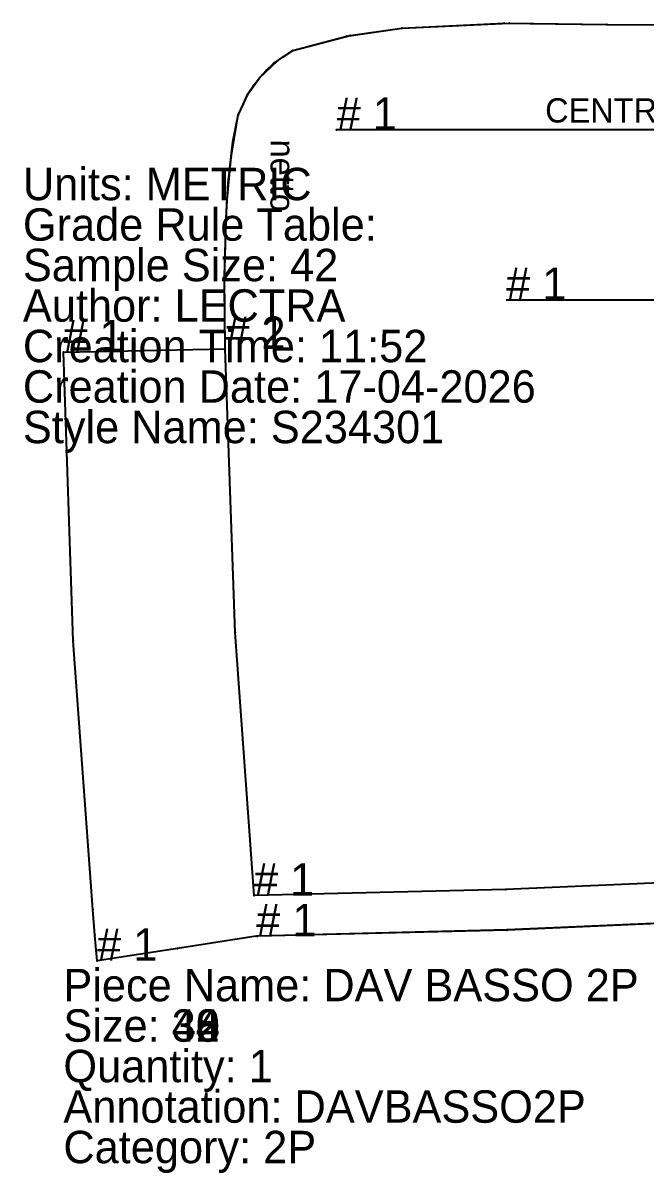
# Model space of a CAD drawing. Extents: x -10 to 11547, y -349 to 304.
# Drawn here: x -10 to 143.7, y -168.2 to 115.8 of the extents above; entities that cross this region are included whole.
import ezdxf

# ---------------------------------------------------------------- set-up
doc = ezdxf.new("R2010")
doc.units = 0

# ---------------------------------------------------------------- blocks, each defined once
blk = doc.blocks.new('DAV_BASSO_2P-S_38')
at = {"layer": '1'}
blk.add_lwpolyline([(-80.1878, -193.085), (-182.8986, -197.5955), (-244.53, -199.0859), (-244.8515, -199.1355), (-264.3398, -202.1375), (-284.1497, -205.1891), (-284.6994, -198.8805), (-285.249, -192.5719), (-290.0444, -126.2076), (-292.4915, -54.9226), (-252.5, -54.1), (-252.73, -35.938), (-252.146, -18.1342), (-251.066, -6.7612), (-249.3, 3.6), (-246.759, 9.0213), (-243.9999, 12.9), (-239.6421, 17.073), (-235.7999, 19.6), (-221.6235, 23.3214), (-208.8999, 25.0999), (-182.3276, 26.38), (-158.3, 25.9999), (-90.9, 25.8998)], dxfattribs=at)
at = {"layer": '14'}
blk.add_lwpolyline([(-82.3, -183.2), (-183.2, -187.6), (-245.3999, -189.1), (-250.1, -124.1), (-252.5, -54.1), (-252.7121, -38.6492), (-252.4, -23.2), (-251.7612, -13.0767), (-250.6, -3), (-249.95, 0.3), (-249.3, 3.6), (-248.1, 6.25), (-246.9, 8.9), (-245.5214, 10.9518), (-244, 12.9), (-242.3632, 14.7114), (-240.6, 16.4), (-238.2, 18), (-235.8, 19.6), (-222.5142, 23.1532), (-208.9, 25.1), (-183.6145, 26.3676), (-158.3, 26), (-90.9, 25.9)], dxfattribs=at)
at = {"layer": '2'}
for p in [(-158.3, 26), (-158.3, 25.9999), (-208.9, 25.1), (-208.8999, 25.0999), (-238.2, 18), (-235.8, 19.6), (-235.7999, 19.6), (-240.6, 16.4), (-244, 12.9), (-243.9999, 12.9), (-246.9, 8.9), (-248.1, 6.25), (-249.3, 3.6), (-249.3, 3.6), (-249.95, 0.3), (-225, 0), (-250.6, -3), (-252.146, -18.1342), (-252.4, -23.2), (-292.4915, -54.9226), (-252.5, -54.1), (-252.5, -54.1), (-250.1, -124.1), (-290.0444, -126.2076), (-245.3999, -189.1), (-183.2, -187.6), (-285.249, -192.5719), (-182.8986, -197.5955), (-284.6994, -198.8805), (-244.53, -199.0859), (-264.3398, -202.1375), (-284.1497, -205.1891)]:
    blk.add_point(p, dxfattribs=at)
at = {"layer": '3'}
for p in [(-183.6145, 26.3676), (-182.3276, 26.38), (-222.5142, 23.1532), (-221.6235, 23.3214), (-239.6421, 17.073), (-242.3632, 14.7114), (-246.759, 9.0213), (-245.5214, 10.9518), (-251.066, -6.7612), (-251.7612, -13.0767), (-252.73, -35.938), (-252.7121, -38.6492), (-244.8515, -199.1355)]:
    blk.add_point(p, dxfattribs=at)
at = {"layer": '4'}
blk.add_point((-244.8515, -199.1355, 10), dxfattribs=at)
at = {"layer": '5'}
blk.add_line((-32.8, 0), (-225, 0), dxfattribs=at)
at = {"layer": '7'}
blk.add_line((-183.1219, -42.002), (-73.1066, -42.002), dxfattribs=at)
at = {"layer": '8'}
blk.add_line((-32.8, 0), (-225, 0), dxfattribs=at)
blk.add_lwpolyline([(-32.8, 0), (-225, 0)], dxfattribs=at)
at = {"layer": '1'}
for s, p in [('Piece Name: DAV BASSO 2P', (-292.4915, -215.1891)), ('Size: 38', (-292.4915, -225.1891))]:
    blk.add_text(s, height=8, dxfattribs=at).set_placement(p)
at = {"layer": '19'}
blk.add_text('CENTRO DAVANTI', height=6, dxfattribs=at).set_placement((-173.5, 1.8))
blk.add_text('netto', height=6, rotation=-90.1846, dxfattribs=at).set_placement((-241.3, -2.4))
blk = doc.blocks.new('DAV_BASSO_2P-S_40')
at = {"layer": '1'}
blk.add_lwpolyline([(-80.1878, -193.085), (-182.8986, -197.5955), (-244.53, -199.0859), (-244.8515, -199.1355), (-264.3398, -202.1375), (-284.1497, -205.1891), (-284.6994, -198.8805), (-285.249, -192.5719), (-290.0444, -126.2076), (-292.4915, -54.9226), (-252.5, -54.1), (-252.73, -35.938), (-252.146, -18.1342), (-251.066, -6.7612), (-249.3, 3.6), (-246.759, 9.0213), (-243.9999, 12.9), (-239.6421, 17.073), (-235.7999, 19.6), (-221.6235, 23.3214), (-208.8999, 25.0999), (-182.3276, 26.38), (-158.3, 25.9999), (-90.9, 25.8998)], dxfattribs=at)
at = {"layer": '14'}
blk.add_lwpolyline([(-82.3, -183.2), (-183.2, -187.6), (-245.3999, -189.1), (-250.1, -124.1), (-252.5, -54.1), (-252.7121, -38.6492), (-252.4, -23.2), (-251.7612, -13.0767), (-250.6, -3), (-249.95, 0.3), (-249.3, 3.6), (-248.1, 6.25), (-246.9, 8.9), (-245.5214, 10.9518), (-244, 12.9), (-242.3632, 14.7114), (-240.6, 16.4), (-238.2, 18), (-235.8, 19.6), (-222.5142, 23.1532), (-208.9, 25.1), (-183.6145, 26.3676), (-158.3, 26), (-90.9, 25.9)], dxfattribs=at)
at = {"layer": '2'}
for p in [(-158.3, 26), (-158.3, 25.9999), (-208.9, 25.1), (-208.8999, 25.0999), (-238.2, 18), (-235.8, 19.6), (-235.7999, 19.6), (-240.6, 16.4), (-244, 12.9), (-243.9999, 12.9), (-246.9, 8.9), (-248.1, 6.25), (-249.3, 3.6), (-249.3, 3.6), (-249.95, 0.3), (-225, 0), (-250.6, -3), (-252.146, -18.1342), (-252.4, -23.2), (-292.4915, -54.9226), (-252.5, -54.1), (-252.5, -54.1), (-250.1, -124.1), (-290.0444, -126.2076), (-245.3999, -189.1), (-183.2, -187.6), (-285.249, -192.5719), (-182.8986, -197.5955), (-284.6994, -198.8805), (-244.53, -199.0859), (-264.3398, -202.1375), (-284.1497, -205.1891)]:
    blk.add_point(p, dxfattribs=at)
at = {"layer": '3'}
for p in [(-183.6145, 26.3676), (-182.3276, 26.38), (-222.5142, 23.1532), (-221.6235, 23.3214), (-239.6421, 17.073), (-242.3632, 14.7114), (-246.759, 9.0213), (-245.5214, 10.9518), (-251.066, -6.7612), (-251.7612, -13.0767), (-252.73, -35.938), (-252.7121, -38.6492), (-244.8515, -199.1355)]:
    blk.add_point(p, dxfattribs=at)
at = {"layer": '4'}
blk.add_point((-244.8515, -199.1355, 10), dxfattribs=at)
at = {"layer": '5'}
blk.add_line((-32.8, 0), (-225, 0), dxfattribs=at)
at = {"layer": '7'}
blk.add_line((-183.1219, -42.002), (-73.1066, -42.002), dxfattribs=at)
at = {"layer": '8'}
blk.add_line((-32.8, 0), (-225, 0), dxfattribs=at)
blk.add_lwpolyline([(-32.8, 0), (-225, 0)], dxfattribs=at)
at = {"layer": '1'}
for s, p in [('Piece Name: DAV BASSO 2P', (-292.4915, -215.1891)), ('Size: 40', (-292.4915, -225.1891))]:
    blk.add_text(s, height=8, dxfattribs=at).set_placement(p)
at = {"layer": '19'}
blk.add_text('CENTRO DAVANTI', height=6, dxfattribs=at).set_placement((-173.5, 1.8))
blk.add_text('netto', height=6, rotation=-90.1846, dxfattribs=at).set_placement((-241.3, -2.4))
blk = doc.blocks.new('DAV_BASSO_2P-S_42')
at = {"layer": '1'}
blk.add_lwpolyline([(-80.188, -193.085), (-182.899, -197.595), (-244.53, -199.086), (-244.851, -199.135), (-264.34, -202.138), (-284.15, -205.189), (-284.699, -198.881), (-285.249, -192.572), (-290.044, -126.208), (-292.492, -54.923), (-252.5, -54.0999), (-252.73, -35.938), (-252.146, -18.134), (-251.066, -6.761), (-249.3, 3.6), (-246.759, 9.021), (-244, 12.9), (-239.642, 17.073), (-235.8, 19.6), (-221.624, 23.321), (-208.9, 25.1), (-182.328, 26.38), (-158.3, 26), (-90.9, 25.9)], dxfattribs=at)
at = {"layer": '14'}
blk.add_lwpolyline([(-82.3, -183.2), (-183.2, -187.6), (-245.4, -189.1), (-250.1, -124.1), (-252.5, -54.1), (-252.712, -38.649), (-252.4, -23.2), (-251.761, -13.077), (-250.6, -3), (-249.95, 0.3), (-249.3, 3.6), (-248.1, 6.25), (-246.9, 8.9), (-245.521, 10.952), (-244, 12.9), (-242.363, 14.711), (-240.6, 16.4), (-238.2, 18), (-235.8, 19.6), (-222.514, 23.153), (-208.9, 25.1), (-183.615, 26.368), (-158.3, 26), (-90.9, 25.9)], dxfattribs=at)
at = {"layer": '2'}
for p in [(-158.3, 26), (-158.3, 26), (-208.9, 25.1), (-208.9, 25.1), (-238.2, 18), (-235.8, 19.6), (-235.8, 19.6), (-240.6, 16.4), (-244, 12.9), (-244, 12.9), (-246.9, 8.9), (-248.1, 6.25), (-249.3, 3.6), (-249.3, 3.6), (-249.95, 0.3), (-225, 0), (-250.6, -3), (-252.146, -18.134), (-252.4, -23.2), (-292.492, -54.923), (-252.5, -54.0999), (-252.5, -54.1), (-250.1, -124.1), (-290.044, -126.208), (-245.4, -189.1), (-183.2, -187.6), (-285.249, -192.572), (-182.899, -197.595), (-284.699, -198.881), (-244.53, -199.086), (-264.34, -202.138), (-284.15, -205.189)]:
    blk.add_point(p, dxfattribs=at)
at = {"layer": '3'}
for p in [(-183.615, 26.368), (-182.328, 26.38), (-222.514, 23.153), (-221.624, 23.321), (-239.642, 17.073), (-242.363, 14.711), (-246.759, 9.021), (-245.521, 10.952), (-251.066, -6.761), (-251.761, -13.077), (-252.73, -35.938), (-252.712, -38.649), (-244.851, -199.135)]:
    blk.add_point(p, dxfattribs=at)
at = {"layer": '4'}
blk.add_point((-244.851, -199.135, 10), dxfattribs=at)
at = {"layer": '5'}
blk.add_line((-32.8, 0), (-225, 0), dxfattribs=at)
at = {"layer": '7'}
blk.add_line((-183.122, -42.002), (-73.107, -42.002), dxfattribs=at)
at = {"layer": '8'}
blk.add_line((-32.8, 0), (-225, 0), dxfattribs=at)
blk.add_lwpolyline([(-32.8, 0), (-225, 0)], dxfattribs=at)
at = {"layer": '1'}
for s, p in [('# 1', (-292.492, -54.923)), ('# 2', (-252.5, -54.0999)), ('# 1', (-244.851, -199.135)), ('# 1', (-284.15, -205.189)), ('Piece Name: DAV BASSO 2P', (-292.4915, -215.1891)), ('Size: 42', (-292.4915, -225.1891)), ('Quantity: 1', (-292.4915, -235.1891)), ('Annotation: DAVBASSO2P', (-292.4915, -245.1891)), ('Category: 2P', (-292.4915, -255.1891))]:
    blk.add_text(s, height=8, dxfattribs=at).set_placement(p)
at = {"layer": '14'}
for p in [(-252.5, -54.1), (-245.4, -189.1)]:
    blk.add_text('# 1', height=8, dxfattribs=at).set_placement(p)
at = {"layer": '19'}
blk.add_text('CENTRO DAVANTI', height=6, dxfattribs=at).set_placement((-173.5, 1.8))
blk.add_text('netto', height=6, rotation=-90.1846, dxfattribs=at).set_placement((-241.3, -2.4))
at = {"layer": '2'}
for s, p in [('# 1', (-225, 0)), ('# 1', (-292.492, -54.923)), ('# 2', (-252.5, -54.0999)), ('# 1', (-252.5, -54.1)), ('# 1', (-245.4, -189.1)), ('# 1', (-284.15, -205.189))]:
    blk.add_text(s, height=8, dxfattribs=at).set_placement(p)
at = {"layer": '3'}
blk.add_text('# 1', height=8, dxfattribs=at).set_placement((-244.851, -199.135))
at = {"layer": '4'}
blk.add_text('# 1', height=8, dxfattribs=at).set_placement((-244.851, -199.135))
at = {"layer": '5'}
blk.add_text('# 1', height=8, dxfattribs=at).set_placement((-225, 0))
at = {"layer": '7'}
blk.add_text('# 1', height=8, dxfattribs=at).set_placement((-183.122, -42.002))
at = {"layer": '8'}
blk.add_text('# 1', height=8, dxfattribs=at).set_placement((-225, 0))
blk.add_text('# 1', height=8, dxfattribs=at).set_placement((-225, 0))
blk = doc.blocks.new('DAV_BASSO_2P-S_44')
at = {"layer": '1'}
blk.add_lwpolyline([(-80.1878, -193.085), (-182.8986, -197.5955), (-244.53, -199.0859), (-244.8515, -199.1355), (-264.3398, -202.1375), (-284.1497, -205.1891), (-284.6994, -198.8805), (-285.249, -192.5719), (-290.0444, -126.2076), (-292.4915, -54.9226), (-252.5, -54.1), (-252.73, -35.938), (-252.146, -18.1342), (-251.066, -6.7612), (-249.3, 3.6), (-246.759, 9.0213), (-243.9999, 12.9), (-239.6421, 17.073), (-235.7999, 19.6), (-221.6235, 23.3214), (-208.8999, 25.0999), (-182.3276, 26.38), (-158.3, 25.9999), (-90.9, 25.8998)], dxfattribs=at)
at = {"layer": '14'}
blk.add_lwpolyline([(-82.3, -183.2), (-183.2, -187.6), (-245.3999, -189.1), (-250.1, -124.1), (-252.5, -54.1), (-252.7121, -38.6492), (-252.4, -23.2), (-251.7612, -13.0767), (-250.6, -3), (-249.95, 0.3), (-249.3, 3.6), (-248.1, 6.25), (-246.9, 8.9), (-245.5214, 10.9518), (-244, 12.9), (-242.3632, 14.7114), (-240.6, 16.4), (-238.2, 18), (-235.8, 19.6), (-222.5142, 23.1532), (-208.9, 25.1), (-183.6145, 26.3676), (-158.3, 26), (-90.9, 25.9)], dxfattribs=at)
at = {"layer": '2'}
for p in [(-158.3, 26), (-158.3, 25.9999), (-208.9, 25.1), (-208.8999, 25.0999), (-238.2, 18), (-235.8, 19.6), (-235.7999, 19.6), (-240.6, 16.4), (-244, 12.9), (-243.9999, 12.9), (-246.9, 8.9), (-248.1, 6.25), (-249.3, 3.6), (-249.3, 3.6), (-249.95, 0.3), (-225, 0), (-250.6, -3), (-252.146, -18.1342), (-252.4, -23.2), (-292.4915, -54.9226), (-252.5, -54.1), (-252.5, -54.1), (-250.1, -124.1), (-290.0444, -126.2076), (-245.3999, -189.1), (-183.2, -187.6), (-285.249, -192.5719), (-182.8986, -197.5955), (-284.6994, -198.8805), (-244.53, -199.0859), (-264.3398, -202.1375), (-284.1497, -205.1891)]:
    blk.add_point(p, dxfattribs=at)
at = {"layer": '3'}
for p in [(-183.6145, 26.3676), (-182.3276, 26.38), (-222.5142, 23.1532), (-221.6235, 23.3214), (-239.6421, 17.073), (-242.3632, 14.7114), (-246.759, 9.0213), (-245.5214, 10.9518), (-251.066, -6.7612), (-251.7612, -13.0767), (-252.73, -35.938), (-252.7121, -38.6492), (-244.8515, -199.1355)]:
    blk.add_point(p, dxfattribs=at)
at = {"layer": '4'}
blk.add_point((-244.8515, -199.1355, 10), dxfattribs=at)
at = {"layer": '5'}
blk.add_line((-32.8, 0), (-225, 0), dxfattribs=at)
at = {"layer": '7'}
blk.add_line((-183.1219, -42.002), (-73.1066, -42.002), dxfattribs=at)
at = {"layer": '8'}
blk.add_line((-32.8, 0), (-225, 0), dxfattribs=at)
blk.add_lwpolyline([(-32.8, 0), (-225, 0)], dxfattribs=at)
at = {"layer": '1'}
for s, p in [('Piece Name: DAV BASSO 2P', (-292.4915, -215.1891)), ('Size: 44', (-292.4915, -225.1891))]:
    blk.add_text(s, height=8, dxfattribs=at).set_placement(p)
at = {"layer": '19'}
blk.add_text('CENTRO DAVANTI', height=6, dxfattribs=at).set_placement((-173.5, 1.8))
blk.add_text('netto', height=6, rotation=-90.1846, dxfattribs=at).set_placement((-241.3, -2.4))
blk = doc.blocks.new('DAV_BASSO_2P-S_46')
at = {"layer": '1'}
blk.add_lwpolyline([(-80.1878, -193.085), (-182.8986, -197.5955), (-244.53, -199.0859), (-244.8515, -199.1355), (-264.3398, -202.1375), (-284.1497, -205.1891), (-284.6994, -198.8805), (-285.249, -192.5719), (-290.0444, -126.2076), (-292.4915, -54.9226), (-252.5, -54.1), (-252.73, -35.938), (-252.146, -18.1342), (-251.066, -6.7612), (-249.3, 3.6), (-246.759, 9.0213), (-243.9999, 12.9), (-239.6421, 17.073), (-235.7999, 19.6), (-221.6235, 23.3214), (-208.8999, 25.0999), (-182.3276, 26.38), (-158.3, 25.9999), (-90.9, 25.8998)], dxfattribs=at)
at = {"layer": '14'}
blk.add_lwpolyline([(-82.3, -183.2), (-183.2, -187.6), (-245.3999, -189.1), (-250.1, -124.1), (-252.5, -54.1), (-252.7121, -38.6492), (-252.4, -23.2), (-251.7612, -13.0767), (-250.6, -3), (-249.95, 0.3), (-249.3, 3.6), (-248.1, 6.25), (-246.9, 8.9), (-245.5214, 10.9518), (-244, 12.9), (-242.3632, 14.7114), (-240.6, 16.4), (-238.2, 18), (-235.8, 19.6), (-222.5142, 23.1532), (-208.9, 25.1), (-183.6145, 26.3676), (-158.3, 26), (-90.9, 25.9)], dxfattribs=at)
at = {"layer": '2'}
for p in [(-158.3, 26), (-158.3, 25.9999), (-208.9, 25.1), (-208.8999, 25.0999), (-238.2, 18), (-235.8, 19.6), (-235.7999, 19.6), (-240.6, 16.4), (-244, 12.9), (-243.9999, 12.9), (-246.9, 8.9), (-248.1, 6.25), (-249.3, 3.6), (-249.3, 3.6), (-249.95, 0.3), (-225, 0), (-250.6, -3), (-252.146, -18.1342), (-252.4, -23.2), (-292.4915, -54.9226), (-252.5, -54.1), (-252.5, -54.1), (-250.1, -124.1), (-290.0444, -126.2076), (-245.3999, -189.1), (-183.2, -187.6), (-285.249, -192.5719), (-182.8986, -197.5955), (-284.6994, -198.8805), (-244.53, -199.0859), (-264.3398, -202.1375), (-284.1497, -205.1891)]:
    blk.add_point(p, dxfattribs=at)
at = {"layer": '3'}
for p in [(-183.6145, 26.3676), (-182.3276, 26.38), (-222.5142, 23.1532), (-221.6235, 23.3214), (-239.6421, 17.073), (-242.3632, 14.7114), (-246.759, 9.0213), (-245.5214, 10.9518), (-251.066, -6.7612), (-251.7612, -13.0767), (-252.73, -35.938), (-252.7121, -38.6492), (-244.8515, -199.1355)]:
    blk.add_point(p, dxfattribs=at)
at = {"layer": '4'}
blk.add_point((-244.8515, -199.1355, 10), dxfattribs=at)
at = {"layer": '5'}
blk.add_line((-32.8, 0), (-225, 0), dxfattribs=at)
at = {"layer": '7'}
blk.add_line((-183.1219, -42.002), (-73.1066, -42.002), dxfattribs=at)
at = {"layer": '8'}
blk.add_line((-32.8, 0), (-225, 0), dxfattribs=at)
blk.add_lwpolyline([(-32.8, 0), (-225, 0)], dxfattribs=at)
at = {"layer": '1'}
for s, p in [('Piece Name: DAV BASSO 2P', (-292.4915, -215.1891)), ('Size: 46', (-292.4915, -225.1891))]:
    blk.add_text(s, height=8, dxfattribs=at).set_placement(p)
at = {"layer": '19'}
blk.add_text('CENTRO DAVANTI', height=6, dxfattribs=at).set_placement((-173.5, 1.8))
blk.add_text('netto', height=6, rotation=-90.1846, dxfattribs=at).set_placement((-241.3, -2.4))
blk = doc.blocks.new('DAV_BASSO_2P-S_48')
at = {"layer": '1'}
blk.add_lwpolyline([(-80.1878, -193.085), (-182.8986, -197.5955), (-244.53, -199.0859), (-244.8515, -199.1355), (-264.3398, -202.1375), (-284.1497, -205.1891), (-284.6994, -198.8805), (-285.249, -192.5719), (-290.0444, -126.2076), (-292.4915, -54.9226), (-252.5, -54.1), (-252.73, -35.938), (-252.146, -18.1342), (-251.066, -6.7612), (-249.3, 3.6), (-246.759, 9.0213), (-243.9999, 12.9), (-239.6421, 17.073), (-235.7999, 19.6), (-221.6235, 23.3214), (-208.8999, 25.0999), (-182.3276, 26.38), (-158.3, 25.9999), (-90.9, 25.8998)], dxfattribs=at)
at = {"layer": '14'}
blk.add_lwpolyline([(-82.3, -183.2), (-183.2, -187.6), (-245.3999, -189.1), (-250.1, -124.1), (-252.5, -54.1), (-252.7121, -38.6492), (-252.4, -23.2), (-251.7612, -13.0767), (-250.6, -3), (-249.95, 0.3), (-249.3, 3.6), (-248.1, 6.25), (-246.9, 8.9), (-245.5214, 10.9518), (-244, 12.9), (-242.3632, 14.7114), (-240.6, 16.4), (-238.2, 18), (-235.8, 19.6), (-222.5142, 23.1532), (-208.9, 25.1), (-183.6145, 26.3676), (-158.3, 26), (-90.9, 25.9)], dxfattribs=at)
at = {"layer": '2'}
for p in [(-158.3, 26), (-158.3, 25.9999), (-208.9, 25.1), (-208.8999, 25.0999), (-238.2, 18), (-235.8, 19.6), (-235.7999, 19.6), (-240.6, 16.4), (-244, 12.9), (-243.9999, 12.9), (-246.9, 8.9), (-248.1, 6.25), (-249.3, 3.6), (-249.3, 3.6), (-249.95, 0.3), (-225, 0), (-250.6, -3), (-252.146, -18.1342), (-252.4, -23.2), (-292.4915, -54.9226), (-252.5, -54.1), (-252.5, -54.1), (-250.1, -124.1), (-290.0444, -126.2076), (-245.3999, -189.1), (-183.2, -187.6), (-285.249, -192.5719), (-182.8986, -197.5955), (-284.6994, -198.8805), (-244.53, -199.0859), (-264.3398, -202.1375), (-284.1497, -205.1891)]:
    blk.add_point(p, dxfattribs=at)
at = {"layer": '3'}
for p in [(-183.6145, 26.3676), (-182.3276, 26.38), (-222.5142, 23.1532), (-221.6235, 23.3214), (-239.6421, 17.073), (-242.3632, 14.7114), (-246.759, 9.0213), (-245.5214, 10.9518), (-251.066, -6.7612), (-251.7612, -13.0767), (-252.73, -35.938), (-252.7121, -38.6492), (-244.8515, -199.1355)]:
    blk.add_point(p, dxfattribs=at)
at = {"layer": '4'}
blk.add_point((-244.8515, -199.1355, 10), dxfattribs=at)
at = {"layer": '5'}
blk.add_line((-32.8, 0), (-225, 0), dxfattribs=at)
at = {"layer": '7'}
blk.add_line((-183.1219, -42.002), (-73.1066, -42.002), dxfattribs=at)
at = {"layer": '8'}
blk.add_line((-32.8, 0), (-225, 0), dxfattribs=at)
blk.add_lwpolyline([(-32.8, 0), (-225, 0)], dxfattribs=at)
at = {"layer": '1'}
for s, p in [('Piece Name: DAV BASSO 2P', (-292.4915, -215.1891)), ('Size: 48', (-292.4915, -225.1891))]:
    blk.add_text(s, height=8, dxfattribs=at).set_placement(p)
at = {"layer": '19'}
blk.add_text('CENTRO DAVANTI', height=6, dxfattribs=at).set_placement((-173.5, 1.8))
blk.add_text('netto', height=6, rotation=-90.1846, dxfattribs=at).set_placement((-241.3, -2.4))
blk = doc.blocks.new('DAV_BASSO_2P-S_50')
at = {"layer": '1'}
blk.add_lwpolyline([(-80.1878, -193.085), (-182.8986, -197.5955), (-244.53, -199.0859), (-244.8515, -199.1355), (-264.3398, -202.1375), (-284.1497, -205.1891), (-284.6994, -198.8805), (-285.249, -192.5719), (-290.0444, -126.2076), (-292.4915, -54.9226), (-252.5, -54.1), (-252.73, -35.938), (-252.146, -18.1342), (-251.066, -6.7612), (-249.3, 3.6), (-246.759, 9.0213), (-243.9999, 12.9), (-239.6421, 17.073), (-235.7999, 19.6), (-221.6235, 23.3214), (-208.8999, 25.0999), (-182.3276, 26.38), (-158.3, 25.9999), (-90.9, 25.8998)], dxfattribs=at)
at = {"layer": '14'}
blk.add_lwpolyline([(-82.3, -183.2), (-183.2, -187.6), (-245.3999, -189.1), (-250.1, -124.1), (-252.5, -54.1), (-252.7121, -38.6492), (-252.4, -23.2), (-251.7612, -13.0767), (-250.6, -3), (-249.95, 0.3), (-249.3, 3.6), (-248.1, 6.25), (-246.9, 8.9), (-245.5214, 10.9518), (-244, 12.9), (-242.3632, 14.7114), (-240.6, 16.4), (-238.2, 18), (-235.8, 19.6), (-222.5142, 23.1532), (-208.9, 25.1), (-183.6145, 26.3676), (-158.3, 26), (-90.9, 25.9)], dxfattribs=at)
at = {"layer": '2'}
for p in [(-158.3, 26), (-158.3, 25.9999), (-208.9, 25.1), (-208.8999, 25.0999), (-238.2, 18), (-235.8, 19.6), (-235.7999, 19.6), (-240.6, 16.4), (-244, 12.9), (-243.9999, 12.9), (-246.9, 8.9), (-248.1, 6.25), (-249.3, 3.6), (-249.3, 3.6), (-249.95, 0.3), (-225, 0), (-250.6, -3), (-252.146, -18.1342), (-252.4, -23.2), (-292.4915, -54.9226), (-252.5, -54.1), (-252.5, -54.1), (-250.1, -124.1), (-290.0444, -126.2076), (-245.3999, -189.1), (-183.2, -187.6), (-285.249, -192.5719), (-182.8986, -197.5955), (-284.6994, -198.8805), (-244.53, -199.0859), (-264.3398, -202.1375), (-284.1497, -205.1891)]:
    blk.add_point(p, dxfattribs=at)
at = {"layer": '3'}
for p in [(-183.6145, 26.3676), (-182.3276, 26.38), (-222.5142, 23.1532), (-221.6235, 23.3214), (-239.6421, 17.073), (-242.3632, 14.7114), (-246.759, 9.0213), (-245.5214, 10.9518), (-251.066, -6.7612), (-251.7612, -13.0767), (-252.73, -35.938), (-252.7121, -38.6492), (-244.8515, -199.1355)]:
    blk.add_point(p, dxfattribs=at)
at = {"layer": '4'}
blk.add_point((-244.8515, -199.1355, 10), dxfattribs=at)
at = {"layer": '5'}
blk.add_line((-32.8, 0), (-225, 0), dxfattribs=at)
at = {"layer": '7'}
blk.add_line((-183.1219, -42.002), (-73.1066, -42.002), dxfattribs=at)
at = {"layer": '8'}
blk.add_line((-32.8, 0), (-225, 0), dxfattribs=at)
blk.add_lwpolyline([(-32.8, 0), (-225, 0)], dxfattribs=at)
at = {"layer": '1'}
for s, p in [('Piece Name: DAV BASSO 2P', (-292.4915, -215.1891)), ('Size: 50', (-292.4915, -225.1891))]:
    blk.add_text(s, height=8, dxfattribs=at).set_placement(p)
at = {"layer": '19'}
blk.add_text('CENTRO DAVANTI', height=6, dxfattribs=at).set_placement((-173.5, 1.8))
blk.add_text('netto', height=6, rotation=-90.1846, dxfattribs=at).set_placement((-241.3, -2.4))
blk = doc.blocks.new('DAV_BASSO_2P-S_52')
at = {"layer": '1'}
blk.add_lwpolyline([(-80.1878, -193.085), (-182.8986, -197.5955), (-244.53, -199.0859), (-244.8515, -199.1355), (-264.3398, -202.1375), (-284.1497, -205.1891), (-284.6994, -198.8805), (-285.249, -192.5719), (-290.0444, -126.2076), (-292.4915, -54.9226), (-252.5, -54.1), (-252.73, -35.938), (-252.146, -18.1342), (-251.066, -6.7612), (-249.3, 3.6), (-246.759, 9.0213), (-243.9999, 12.9), (-239.6421, 17.073), (-235.7999, 19.6), (-221.6235, 23.3214), (-208.8999, 25.0999), (-182.3276, 26.38), (-158.3, 25.9999), (-90.9, 25.8998)], dxfattribs=at)
at = {"layer": '14'}
blk.add_lwpolyline([(-82.3, -183.2), (-183.2, -187.6), (-245.3999, -189.1), (-250.1, -124.1), (-252.5, -54.1), (-252.7121, -38.6492), (-252.4, -23.2), (-251.7612, -13.0767), (-250.6, -3), (-249.95, 0.3), (-249.3, 3.6), (-248.1, 6.25), (-246.9, 8.9), (-245.5214, 10.9518), (-244, 12.9), (-242.3632, 14.7114), (-240.6, 16.4), (-238.2, 18), (-235.8, 19.6), (-222.5142, 23.1532), (-208.9, 25.1), (-183.6145, 26.3676), (-158.3, 26), (-90.9, 25.9)], dxfattribs=at)
at = {"layer": '2'}
for p in [(-158.3, 26), (-158.3, 25.9999), (-208.9, 25.1), (-208.8999, 25.0999), (-238.2, 18), (-235.8, 19.6), (-235.7999, 19.6), (-240.6, 16.4), (-244, 12.9), (-243.9999, 12.9), (-246.9, 8.9), (-248.1, 6.25), (-249.3, 3.6), (-249.3, 3.6), (-249.95, 0.3), (-225, 0), (-250.6, -3), (-252.146, -18.1342), (-252.4, -23.2), (-292.4915, -54.9226), (-252.5, -54.1), (-252.5, -54.1), (-250.1, -124.1), (-290.0444, -126.2076), (-245.3999, -189.1), (-183.2, -187.6), (-285.249, -192.5719), (-182.8986, -197.5955), (-284.6994, -198.8805), (-244.53, -199.0859), (-264.3398, -202.1375), (-284.1497, -205.1891)]:
    blk.add_point(p, dxfattribs=at)
at = {"layer": '3'}
for p in [(-183.6145, 26.3676), (-182.3276, 26.38), (-222.5142, 23.1532), (-221.6235, 23.3214), (-239.6421, 17.073), (-242.3632, 14.7114), (-246.759, 9.0213), (-245.5214, 10.9518), (-251.066, -6.7612), (-251.7612, -13.0767), (-252.73, -35.938), (-252.7121, -38.6492), (-244.8515, -199.1355)]:
    blk.add_point(p, dxfattribs=at)
at = {"layer": '4'}
blk.add_point((-244.8515, -199.1355, 10), dxfattribs=at)
at = {"layer": '5'}
blk.add_line((-32.8, 0), (-225, 0), dxfattribs=at)
at = {"layer": '7'}
blk.add_line((-183.1219, -42.002), (-73.1066, -42.002), dxfattribs=at)
at = {"layer": '8'}
blk.add_line((-32.8, 0), (-225, 0), dxfattribs=at)
blk.add_lwpolyline([(-32.8, 0), (-225, 0)], dxfattribs=at)
at = {"layer": '1'}
for s, p in [('Piece Name: DAV BASSO 2P', (-292.4915, -215.1891)), ('Size: 52', (-292.4915, -225.1891))]:
    blk.add_text(s, height=8, dxfattribs=at).set_placement(p)
at = {"layer": '19'}
blk.add_text('CENTRO DAVANTI', height=6, dxfattribs=at).set_placement((-173.5, 1.8))
blk.add_text('netto', height=6, rotation=-90.1846, dxfattribs=at).set_placement((-241.3, -2.4))
blk = doc.blocks.new('DAV_BASSO_2P-S_54')
at = {"layer": '1'}
blk.add_lwpolyline([(-80.1878, -193.085), (-182.8986, -197.5955), (-244.53, -199.0859), (-244.8515, -199.1355), (-264.3398, -202.1375), (-284.1497, -205.1891), (-284.6994, -198.8805), (-285.249, -192.5719), (-290.0444, -126.2076), (-292.4915, -54.9226), (-252.5, -54.1), (-252.73, -35.938), (-252.146, -18.1342), (-251.066, -6.7612), (-249.3, 3.6), (-246.759, 9.0213), (-243.9999, 12.9), (-239.6421, 17.073), (-235.7999, 19.6), (-221.6235, 23.3214), (-208.8999, 25.0999), (-182.3276, 26.38), (-158.3, 25.9999), (-90.9, 25.8998)], dxfattribs=at)
at = {"layer": '14'}
blk.add_lwpolyline([(-82.3, -183.2), (-183.2, -187.6), (-245.3999, -189.1), (-250.1, -124.1), (-252.5, -54.1), (-252.7121, -38.6492), (-252.4, -23.2), (-251.7612, -13.0767), (-250.6, -3), (-249.95, 0.3), (-249.3, 3.6), (-248.1, 6.25), (-246.9, 8.9), (-245.5214, 10.9518), (-244, 12.9), (-242.3632, 14.7114), (-240.6, 16.4), (-238.2, 18), (-235.8, 19.6), (-222.5142, 23.1532), (-208.9, 25.1), (-183.6145, 26.3676), (-158.3, 26), (-90.9, 25.9)], dxfattribs=at)
at = {"layer": '2'}
for p in [(-158.3, 26), (-158.3, 25.9999), (-208.9, 25.1), (-208.8999, 25.0999), (-238.2, 18), (-235.8, 19.6), (-235.7999, 19.6), (-240.6, 16.4), (-244, 12.9), (-243.9999, 12.9), (-246.9, 8.9), (-248.1, 6.25), (-249.3, 3.6), (-249.3, 3.6), (-249.95, 0.3), (-225, 0), (-250.6, -3), (-252.146, -18.1342), (-252.4, -23.2), (-292.4915, -54.9226), (-252.5, -54.1), (-252.5, -54.1), (-250.1, -124.1), (-290.0444, -126.2076), (-245.3999, -189.1), (-183.2, -187.6), (-285.249, -192.5719), (-182.8986, -197.5955), (-284.6994, -198.8805), (-244.53, -199.0859), (-264.3398, -202.1375), (-284.1497, -205.1891)]:
    blk.add_point(p, dxfattribs=at)
at = {"layer": '3'}
for p in [(-183.6145, 26.3676), (-182.3276, 26.38), (-222.5142, 23.1532), (-221.6235, 23.3214), (-239.6421, 17.073), (-242.3632, 14.7114), (-246.759, 9.0213), (-245.5214, 10.9518), (-251.066, -6.7612), (-251.7612, -13.0767), (-252.73, -35.938), (-252.7121, -38.6492), (-244.8515, -199.1355)]:
    blk.add_point(p, dxfattribs=at)
at = {"layer": '4'}
blk.add_point((-244.8515, -199.1355, 10), dxfattribs=at)
at = {"layer": '5'}
blk.add_line((-32.8, 0), (-225, 0), dxfattribs=at)
at = {"layer": '7'}
blk.add_line((-183.1219, -42.002), (-73.1066, -42.002), dxfattribs=at)
at = {"layer": '8'}
blk.add_line((-32.8, 0), (-225, 0), dxfattribs=at)
blk.add_lwpolyline([(-32.8, 0), (-225, 0)], dxfattribs=at)
at = {"layer": '1'}
for s, p in [('Piece Name: DAV BASSO 2P', (-292.4915, -215.1891)), ('Size: 54', (-292.4915, -225.1891))]:
    blk.add_text(s, height=8, dxfattribs=at).set_placement(p)
at = {"layer": '19'}
blk.add_text('CENTRO DAVANTI', height=6, dxfattribs=at).set_placement((-173.5, 1.8))
blk.add_text('netto', height=6, rotation=-90.1846, dxfattribs=at).set_placement((-241.3, -2.4))
blk = doc.blocks.new('DAV_BASSO_2P-S_56')
at = {"layer": '1'}
blk.add_lwpolyline([(-80.1878, -193.085), (-182.8986, -197.5955), (-244.53, -199.0859), (-244.8515, -199.1355), (-264.3398, -202.1375), (-284.1497, -205.1891), (-284.6994, -198.8805), (-285.249, -192.5719), (-290.0444, -126.2076), (-292.4915, -54.9226), (-252.5, -54.1), (-252.73, -35.938), (-252.146, -18.1342), (-251.066, -6.7612), (-249.3, 3.6), (-246.759, 9.0213), (-243.9999, 12.9), (-239.6421, 17.073), (-235.7999, 19.6), (-221.6235, 23.3214), (-208.8999, 25.0999), (-182.3276, 26.38), (-158.3, 25.9999), (-90.9, 25.8998)], dxfattribs=at)
at = {"layer": '14'}
blk.add_lwpolyline([(-82.3, -183.2), (-183.2, -187.6), (-245.3999, -189.1), (-250.1, -124.1), (-252.5, -54.1), (-252.7121, -38.6492), (-252.4, -23.2), (-251.7612, -13.0767), (-250.6, -3), (-249.95, 0.3), (-249.3, 3.6), (-248.1, 6.25), (-246.9, 8.9), (-245.5214, 10.9518), (-244, 12.9), (-242.3632, 14.7114), (-240.6, 16.4), (-238.2, 18), (-235.8, 19.6), (-222.5142, 23.1532), (-208.9, 25.1), (-183.6145, 26.3676), (-158.3, 26), (-90.9, 25.9)], dxfattribs=at)
at = {"layer": '2'}
for p in [(-158.3, 26), (-158.3, 25.9999), (-208.9, 25.1), (-208.8999, 25.0999), (-238.2, 18), (-235.8, 19.6), (-235.7999, 19.6), (-240.6, 16.4), (-244, 12.9), (-243.9999, 12.9), (-246.9, 8.9), (-248.1, 6.25), (-249.3, 3.6), (-249.3, 3.6), (-249.95, 0.3), (-225, 0), (-250.6, -3), (-252.146, -18.1342), (-252.4, -23.2), (-292.4915, -54.9226), (-252.5, -54.1), (-252.5, -54.1), (-250.1, -124.1), (-290.0444, -126.2076), (-245.3999, -189.1), (-183.2, -187.6), (-285.249, -192.5719), (-182.8986, -197.5955), (-284.6994, -198.8805), (-244.53, -199.0859), (-264.3398, -202.1375), (-284.1497, -205.1891)]:
    blk.add_point(p, dxfattribs=at)
at = {"layer": '3'}
for p in [(-183.6145, 26.3676), (-182.3276, 26.38), (-222.5142, 23.1532), (-221.6235, 23.3214), (-239.6421, 17.073), (-242.3632, 14.7114), (-246.759, 9.0213), (-245.5214, 10.9518), (-251.066, -6.7612), (-251.7612, -13.0767), (-252.73, -35.938), (-252.7121, -38.6492), (-244.8515, -199.1355)]:
    blk.add_point(p, dxfattribs=at)
at = {"layer": '4'}
blk.add_point((-244.8515, -199.1355, 10), dxfattribs=at)
at = {"layer": '5'}
blk.add_line((-32.8, 0), (-225, 0), dxfattribs=at)
at = {"layer": '7'}
blk.add_line((-183.1219, -42.002), (-73.1066, -42.002), dxfattribs=at)
at = {"layer": '8'}
blk.add_line((-32.8, 0), (-225, 0), dxfattribs=at)
blk.add_lwpolyline([(-32.8, 0), (-225, 0)], dxfattribs=at)
at = {"layer": '1'}
for s, p in [('Piece Name: DAV BASSO 2P', (-292.4915, -215.1891)), ('Size: 56', (-292.4915, -225.1891))]:
    blk.add_text(s, height=8, dxfattribs=at).set_placement(p)
at = {"layer": '19'}
blk.add_text('CENTRO DAVANTI', height=6, dxfattribs=at).set_placement((-173.5, 1.8))
blk.add_text('netto', height=6, rotation=-90.1846, dxfattribs=at).set_placement((-241.3, -2.4))

msp = doc.modelspace()

# ---------------------------------------------------------------- block references
at = {"layer": '1'}
for name in ['DAV_BASSO_2P-S_42', 'DAV_BASSO_2P-S_38', 'DAV_BASSO_2P-S_40', 'DAV_BASSO_2P-S_44', 'DAV_BASSO_2P-S_46', 'DAV_BASSO_2P-S_48', 'DAV_BASSO_2P-S_50', 'DAV_BASSO_2P-S_52', 'DAV_BASSO_2P-S_54', 'DAV_BASSO_2P-S_56']:
    msp.add_blockref(name, (292.4915, 89.38), dxfattribs=at)

# ---------------------------------------------------------------- texts
for s, p in [('Units: METRIC', (-10, 72)), ('Grade Rule Table:', (-10, 62)), ('Sample Size: 42', (-10, 52)), ('Author: LECTRA', (-10, 42)), ('Creation Time: 11:52', (-10, 32)), ('Creation Date: 17-04-2026', (-10, 22)), ('Style Name: S234301', (-10, 12))]:
    msp.add_text(s, height=8, dxfattribs=at).set_placement(p)

doc.saveas('drawing.dxf')
